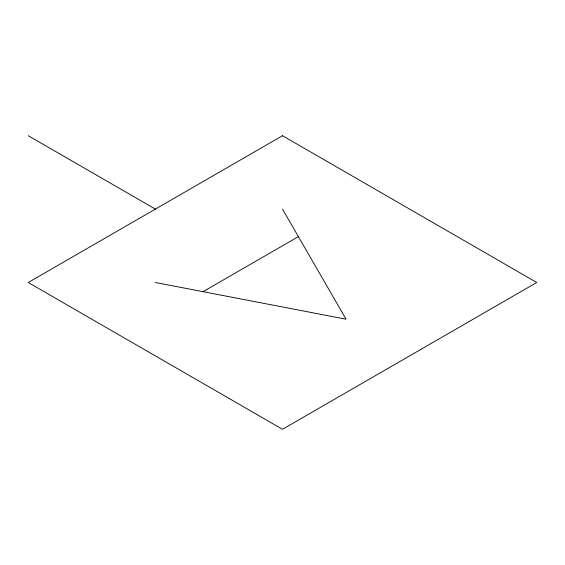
<?xml version="1.0" encoding="UTF-8"?>
<svg xmlns="http://www.w3.org/2000/svg" width="565" height="565" viewBox="0 0 565 565"><rect width="100%" height="100%" fill="white"/><g stroke="black" fill="none" stroke-linecap="round" stroke-linejoin="round"><path stroke-width="0.85" d="M203.047 291.674L298.391 236.629M155.375 282.5L346.062 319.197L282.5 209.107M28.25 135.713L155.375 209.107M282.5 135.713L28.25 282.5L282.5 429.287L536.75 282.5L282.5 135.713"/></g></svg>
